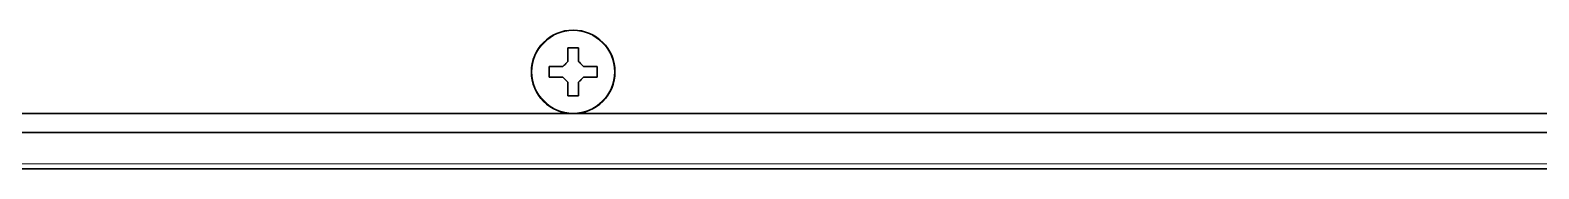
# Model space of a CAD drawing. Header units: inches. Extents: x -1096 to 3103, y -191 to 3207.
# Drawn here: x -873.8 to -729.3, y 1116.8 to 1130.1 of the extents above; entities that cross this region are included whole.
import ezdxf

# ---------------------------------------------------------------- set-up
doc = ezdxf.new("R2010")
doc.units = ezdxf.units.IN

msp = doc.modelspace()

# ---------------------------------------------------------------- linework, layer by layer
at = {"lineweight": 35}
for p, q in [((-824.06, 1126.14), (-824.06, 1126.64)), ((-824.06, 1125.64), (-824.06, 1126.14)), ((-819.46, 1126.64), (-819.46, 1126.14)), ((-819.46, 1126.14), (-819.46, 1125.64)), ((-950.96, 1122.14), (-683.96, 1122.14)), ((-556.31, 1120.34), (-1087.21, 1120.34)), ((-572.86, 1116.84), (-1070.65, 1116.84))]:
    msp.add_line(p, q, dxfattribs=at)
at = {"lineweight": 13}
msp.add_line((-1070.65, 1117.32), (-572.86, 1117.32), dxfattribs=at)
at = {"lineweight": 35}
msp.add_circle((-821.76, 1126.14), 4, dxfattribs=at)
at = {"lineweight": 13}
msp.add_circle((-821.76, 1126.14), 3.95, dxfattribs=at)
at = {"lineweight": 35}
for points in [[(-822.26, 1127.14), (-822.26, 1127.19), (-822.26, 1127.3), (-822.26, 1127.46), (-822.26, 1127.62), (-822.26, 1127.78), (-822.26, 1127.93), (-822.26, 1128.09), (-822.26, 1128.25), (-822.26, 1128.38), (-822.26, 1128.44)], [(-822.26, 1128.44), (-822.09, 1128.44), (-821.76, 1128.44), (-821.42, 1128.44), (-821.26, 1128.44)], [(-822.76, 1126.64), (-822.73, 1126.66), (-822.68, 1126.71), (-822.61, 1126.78), (-822.54, 1126.85), (-822.47, 1126.93), (-822.4, 1127), (-822.33, 1127.07), (-822.28, 1127.12), (-822.26, 1127.14)], [(-821.26, 1127.14), (-821.23, 1127.11), (-821.18, 1127.06), (-821.1, 1126.99), (-821.03, 1126.92), (-820.96, 1126.85), (-820.89, 1126.78), (-820.82, 1126.71), (-820.78, 1126.66), (-820.76, 1126.64)], [(-822.76, 1125.64), (-822.81, 1125.64), (-822.92, 1125.64), (-823.08, 1125.64), (-823.24, 1125.64), (-823.39, 1125.64), (-823.55, 1125.64), (-823.7, 1125.64), (-823.87, 1125.64), (-823.99, 1125.64), (-824.06, 1125.64)], [(-822.26, 1125.14), (-822.28, 1125.17), (-822.33, 1125.22), (-822.41, 1125.29), (-822.48, 1125.36), (-822.55, 1125.43), (-822.62, 1125.5), (-822.69, 1125.57), (-822.73, 1125.62), (-822.76, 1125.64)], [(-820.76, 1125.64), (-820.78, 1125.62), (-820.83, 1125.57), (-820.9, 1125.5), (-820.97, 1125.43), (-821.04, 1125.36), (-821.11, 1125.28), (-821.18, 1125.21), (-821.23, 1125.16), (-821.26, 1125.14)], [(-820.76, 1126.64), (-820.7, 1126.64), (-820.59, 1126.64), (-820.43, 1126.64), (-820.27, 1126.64), (-820.12, 1126.64), (-819.97, 1126.64), (-819.81, 1126.64), (-819.64, 1126.64), (-819.52, 1126.64), (-819.46, 1126.64)], [(-821.26, 1123.84), (-821.42, 1123.84), (-821.76, 1123.84), (-822.09, 1123.84), (-822.26, 1123.84)], [(-821.26, 1125.14), (-821.26, 1125.09), (-821.26, 1124.98), (-821.26, 1124.82), (-821.26, 1124.66), (-821.26, 1124.5), (-821.26, 1124.35), (-821.26, 1124.19), (-821.26, 1124.03), (-821.26, 1123.9), (-821.26, 1123.84)]]:
    msp.add_open_spline(points, degree=3, dxfattribs=at)
for points in [[(-821.26, 1128.44), (-821.26, 1128.24), (-821.26, 1128.03), (-821.26, 1127.7), (-821.26, 1127.59), (-821.26, 1127.37), (-821.26, 1127.26), (-821.26, 1127.14)], [(-824.06, 1126.64), (-823.85, 1126.64), (-823.64, 1126.64), (-823.32, 1126.64), (-823.21, 1126.64), (-822.98, 1126.64), (-822.87, 1126.64), (-822.76, 1126.64)], [(-819.46, 1125.64), (-819.66, 1125.64), (-819.87, 1125.64), (-820.19, 1125.64), (-820.3, 1125.64), (-820.53, 1125.64), (-820.64, 1125.64), (-820.76, 1125.64)], [(-822.26, 1123.84), (-822.26, 1124.04), (-822.26, 1124.25), (-822.26, 1124.58), (-822.26, 1124.69), (-822.26, 1124.91), (-822.26, 1125.03), (-822.26, 1125.14)]]:
    msp.add_open_spline(points, degree=3, knots=[0, 0, 0, 0, 0.5, 0.5, 0.75, 0.75, 1, 1, 1, 1], dxfattribs=at)

doc.saveas('drawing.dxf')
